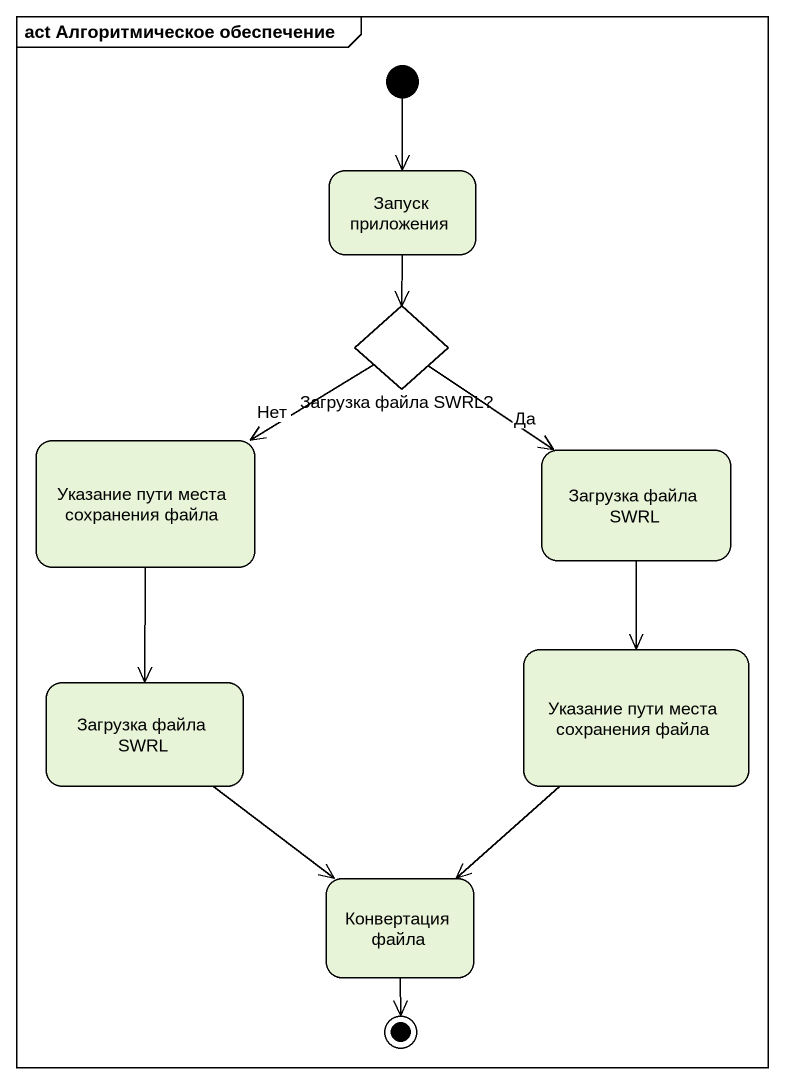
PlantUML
@startuml
mainframe act Алгоритмическое обеспечение
hide empty description
state "Запуск приложения" as Запуск_приложения
state "Загрузка файла SWRL?" as Загрузка_файла_SWRL <<choice>>
state "Указание пути места сохранения файла" as Указание_пути_места
state "Загрузка файла SWRL" as Загрузка_файла_SWRL_2
state "Загрузка файла SWRL" as Загрузка_файла_SWRL_3
state "Указание пути места сохранения файла" as Указание_пути_места_2
state "Конвертация файла" as Конвертация_файла
[*] --> Запуск_приложения
Запуск_приложения --> Загрузка_файла_SWRL
Загрузка_файла_SWRL --> Указание_пути_места : Нет
Загрузка_файла_SWRL --> Загрузка_файла_SWRL_2 : Да
Указание_пути_места --> Загрузка_файла_SWRL_3
Загрузка_файла_SWRL_2 --> Указание_пути_места_2
Загрузка_файла_SWRL_3 --> Конвертация_файла
Указание_пути_места_2 --> Конвертация_файла
Конвертация_файла --> [*]
@enduml
